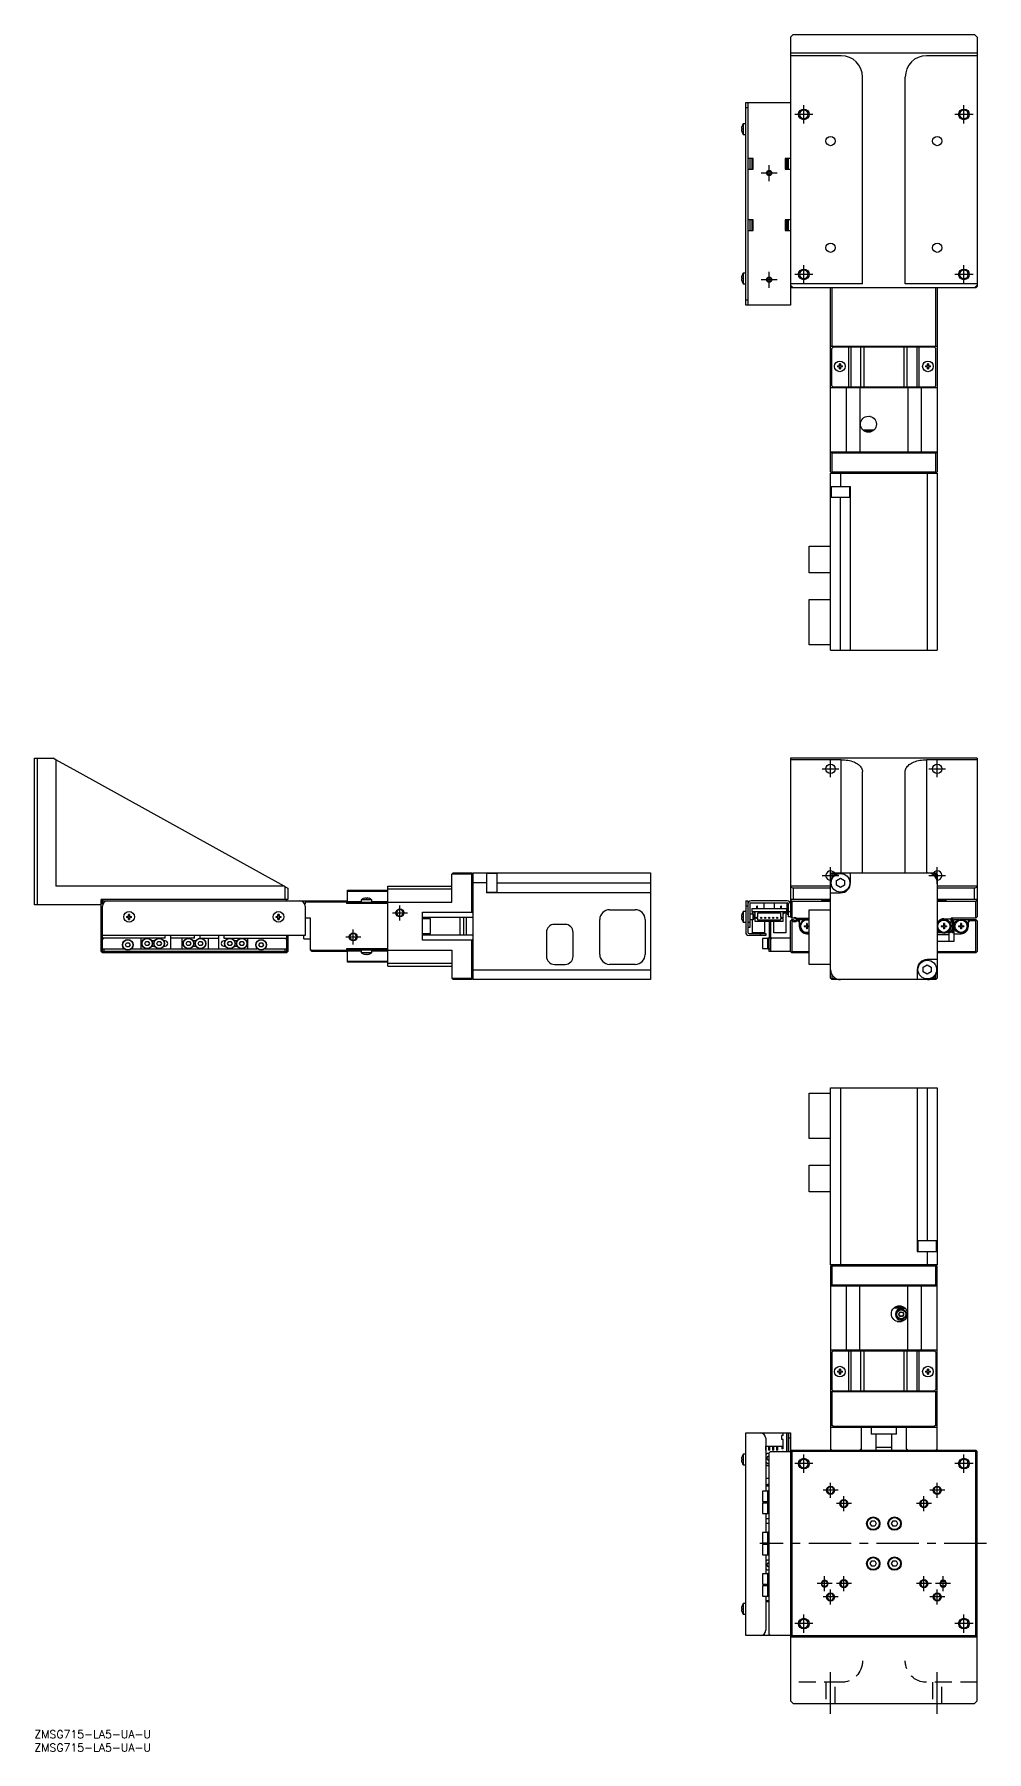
# Model space of a CAD drawing. Extents: x 0 to 754, y -8 to 636.
# Drawn here: x 0 to 357, y -8 to 636 of the extents above; entities that cross this region are included whole.
import ezdxf

# ---------------------------------------------------------------- set-up
doc = ezdxf.new("R2010")
doc.units = 0
doc.header["$LTSCALE"] = 0.5
doc.linetypes.add('CENTER', pattern=[50.8, 31.75, -6.35, 6.35, -6.35])
doc.linetypes.add('DASHED', pattern=[19.05, 12.7, -6.35])
for name, color, linetype in [('MSM_CENTER', 1, 'CENTER'), ('MSM_CONTINUOUS', 7, 'CONTINUOUS'), ('MSM_DASHED', 4, 'DASHED'), ('MSM_NARROW', 5, 'CONTINUOUS'), ('MSM_PART_NUMBER', 7, 'CONTINUOUS')]:
    doc.layers.add(name, color=color, linetype=linetype)
doc.styles.get("Standard").update_dxf_attribs({"font": 'txt.shx', "height": 1, "bigfont": 'bigfont.shx'})

# ---------------------------------------------------------------- blocks, each defined once
blk = doc.blocks.new('*U2')
at = {"layer": 'MSM_PART_NUMBER'}
blk.add_text('ZMSG715-LA5-UA-U', height=3, dxfattribs=at).set_placement((0, -3))
blk = doc.blocks.new('*U3')
at = {"layer": 'MSM_PART_NUMBER'}
blk.add_text('ZMSG715-LA5-UA-U', height=3, dxfattribs=at).set_placement((0, -8))

msp = doc.modelspace()

# ---------------------------------------------------------------- linework, layer by layer
at = {"layer": 'MSM_CENTER'}
for p, q in [((291.78, 605.99), (284.98, 605.99)), ((288.38, 602.59), (288.38, 609.39)), ((351.78, 605.99), (344.98, 605.99)), ((348.38, 602.59), (348.38, 609.39)), ((275.38, 580.99), (275.38, 586.99)), ((278.38, 583.99), (272.38, 583.99)), ((288.38, 542.59), (288.38, 549.39)), ((348.38, 542.59), (348.38, 549.39)), ((278.38, 543.99), (272.38, 543.99)), ((275.38, 540.99), (275.38, 546.99)), ((291.78, 545.99), (284.98, 545.99)), ((351.78, 545.99), (344.98, 545.99)), ((298.38, 357.44), (298.38, 363.64)), ((338.38, 357.44), (338.38, 363.64)), ((295.28, 360.54), (301.48, 360.54)), ((335.28, 360.54), (341.48, 360.54)), ((298.38, 317.44), (298.38, 323.64)), ((338.38, 317.44), (338.38, 323.64)), ((295.28, 320.54), (301.48, 320.54)), ((335.28, 320.54), (341.48, 320.54)), ((137, 303.74), (137, 309.34)), ((134.2, 306.54), (139.8, 306.54)), ((116.7, 297.54), (122.3, 297.54)), ((119.5, 294.74), (119.5, 300.34)), ((288.38, 96.6), (288.38, 103.4)), ((348.38, 96.6), (348.38, 103.4)), ((291.78, 100), (284.98, 100)), ((351.78, 100), (344.98, 100)), ((298.38, 87.2), (298.38, 92.8)), ((338.38, 87.2), (338.38, 92.8)), ((301.18, 90), (295.58, 90)), ((306.18, 85), (300.58, 85)), ((303.38, 82.2), (303.38, 87.8)), ((336.18, 85), (330.58, 85)), ((333.38, 82.2), (333.38, 87.8)), ((341.18, 90), (335.58, 90)), ((356.88, 70), (271.88, 70)), ((298.98, 55), (293.38, 55)), ((296.18, 52.2), (296.18, 57.8)), ((298.38, 47.2), (298.38, 52.8)), ((306.18, 55), (300.58, 55)), ((303.38, 52.2), (303.38, 57.8)), ((336.18, 55), (330.58, 55)), ((333.38, 52.2), (333.38, 57.8)), ((343.38, 55), (337.78, 55)), ((338.38, 47.2), (338.38, 52.8)), ((340.58, 52.2), (340.58, 57.8)), ((301.18, 50), (295.58, 50)), ((341.18, 50), (335.58, 50)), ((291.78, 40), (284.98, 40)), ((288.38, 36.6), (288.38, 43.4)), ((351.78, 40), (344.98, 40)), ((348.38, 36.6), (348.38, 43.4)), ((298.38, 6.2), (298.38, 21.8)), ((338.38, 6.2), (338.38, 21.8))]:
    msp.add_line(p, q, dxfattribs=at)
at = {"layer": 'MSM_CONTINUOUS'}
for p, q in [((284.38, 635.99), (283.38, 634.99)), ((283.38, 634.99), (283.38, 534.49)), ((284.38, 635.99), (352.38, 635.99)), ((353.38, 634.99), (352.38, 635.99)), ((353.38, 634.99), (353.38, 541.49)), ((353.38, 628.99), (283.38, 628.99)), ((302.38, 627.99), (283.38, 627.99)), ((353.38, 627.99), (334.38, 627.99)), ((310.38, 542.39), (310.38, 619.99)), ((326.38, 542.39), (326.38, 619.99)), ((266.58, 534.49), (266.58, 610.49)), ((266.58, 610.49), (283.38, 610.49)), ((267.38, 608.49), (266.58, 608.49)), ((267.38, 610.49), (267.38, 534.49)), ((265, 600.69), (265.13, 600.69)), ((265.13, 600.29), (265, 600.29)), ((265.13, 601.44), (265.13, 601.42)), ((265.13, 600.69), (265.13, 600.29)), ((265.13, 599.56), (265.13, 599.54)), ((265.68, 602.49), (265.68, 598.49)), ((266.58, 602.49), (265.68, 602.49)), ((265.68, 598.49), (266.58, 598.49)), ((269.38, 589.49), (267.38, 589.49)), ((268.18, 589.49), (268.18, 585.49)), ((268.88, 589.49), (268.88, 585.49)), ((269.38, 585.49), (269.38, 589.49)), ((283.38, 589.49), (281.38, 589.49)), ((281.38, 589.49), (281.38, 585.49)), ((281.88, 585.49), (281.88, 589.49)), ((282.08, 585.49), (282.08, 589.49)), ((282.58, 585.49), (282.58, 589.49)), ((267.38, 585.49), (269.38, 585.49)), ((281.38, 585.49), (283.38, 585.49)), ((269.38, 566.49), (267.38, 566.49)), ((267.38, 562.49), (269.38, 562.49)), ((268.18, 566.49), (268.18, 562.49)), ((268.88, 566.49), (268.88, 562.49)), ((269.38, 562.49), (269.38, 566.49)), ((283.38, 566.49), (281.38, 566.49)), ((281.38, 566.49), (281.38, 562.49)), ((281.38, 562.49), (283.38, 562.49)), ((281.88, 562.49), (281.88, 566.49)), ((282.08, 562.49), (282.08, 566.49)), ((282.58, 562.49), (282.58, 566.49)), ((265, 544.69), (265.13, 544.69)), ((265.13, 544.29), (265, 544.29)), ((265.13, 545.44), (265.13, 545.42)), ((265.13, 544.69), (265.13, 544.29)), ((265.13, 543.56), (265.13, 543.54)), ((265.68, 546.49), (265.68, 542.49)), ((266.58, 546.49), (265.68, 546.49)), ((265.68, 542.49), (266.58, 542.49)), ((310.38, 542.39), (283.38, 542.39)), ((283.38, 541.99), (284.38, 540.99)), ((283.53, 541.34), (283.38, 541.49)), ((283.53, 541.34), (283.78, 541.59)), ((283.88, 540.99), (283.53, 541.34)), ((352.88, 540.99), (283.88, 540.99)), ((298.38, 471.99), (298.38, 540.99)), ((298.88, 540.99), (298.88, 518.99)), ((353.38, 542.39), (326.38, 542.39)), ((337.88, 518.99), (337.88, 540.99)), ((338.38, 540.99), (338.38, 471.99)), ((352.38, 540.99), (353.38, 541.99)), ((353.23, 541.34), (352.88, 540.99)), ((352.98, 541.59), (353.23, 541.34)), ((353.38, 541.49), (353.23, 541.34)), ((266.58, 536.49), (267.38, 536.49)), ((283.38, 534.49), (266.58, 534.49)), ((338.38, 518.99), (298.38, 518.99)), ((299.38, 518.69), (298.88, 518.19)), ((298.88, 504.19), (298.88, 518.19)), ((337.38, 518.69), (299.38, 518.69)), ((304.13, 518.99), (304.13, 518.69)), ((304.63, 518.99), (304.63, 518.69)), ((305.26, 503.69), (305.26, 518.69)), ((305.97, 518.69), (305.97, 503.69)), ((309.74, 503.69), (309.74, 518.69)), ((310.13, 518.69), (310.13, 518.99)), ((310.8, 518.69), (310.8, 503.69)), ((313.58, 518.99), (313.38, 518.79)), ((323.38, 518.79), (313.38, 518.79)), ((313.38, 518.79), (313.38, 518.69)), ((323.38, 518.79), (323.18, 518.99)), ((323.38, 518.69), (323.38, 518.79)), ((325.97, 503.69), (325.97, 518.69)), ((326.63, 518.99), (326.63, 518.69)), ((327.03, 518.69), (327.03, 503.69)), ((330.8, 503.69), (330.8, 518.69)), ((331.5, 518.69), (331.5, 503.69)), ((332.13, 518.69), (332.13, 518.99)), ((332.63, 518.69), (332.63, 518.99)), ((337.88, 518.19), (337.38, 518.69)), ((337.88, 504.19), (337.88, 518.19)), ((300.95, 511.69), (301.68, 511.69)), ((301.68, 511.29), (300.95, 511.29)), ((301.68, 511.69), (301.68, 512.42)), ((301.68, 510.56), (301.68, 511.29)), ((302.08, 512.42), (302.08, 511.69)), ((302.08, 511.69), (302.81, 511.69)), ((302.81, 511.29), (302.08, 511.29)), ((302.08, 511.29), (302.08, 510.56)), ((333.95, 511.69), (334.68, 511.69)), ((334.68, 511.29), (333.95, 511.29)), ((334.68, 511.69), (334.68, 512.42)), ((334.68, 510.56), (334.68, 511.29)), ((335.08, 512.42), (335.08, 511.69)), ((335.08, 511.69), (335.81, 511.69)), ((335.81, 511.29), (335.08, 511.29)), ((335.08, 511.29), (335.08, 510.56)), ((338.38, 503.49), (298.38, 503.49)), ((298.88, 504.19), (299.38, 503.69)), ((337.38, 503.69), (299.38, 503.69)), ((304.13, 503.69), (304.13, 503.49)), ((304.38, 479.49), (304.38, 503.49)), ((307.38, 503.69), (307.38, 503.49)), ((308.38, 503.69), (308.38, 503.49)), ((309.38, 503.49), (309.38, 479.49)), ((310.5, 503.69), (310.5, 503.65)), ((310.5, 503.65), (326.26, 503.65)), ((311.11, 503.65), (311.11, 503.49)), ((311.56, 503.69), (311.56, 503.65)), ((312.14, 503.69), (312.14, 503.65)), ((313.61, 503.49), (313.61, 503.65)), ((316.11, 503.49), (316.11, 503.65)), ((320.66, 503.65), (320.66, 503.49)), ((323.16, 503.65), (323.16, 503.49)), ((324.62, 503.69), (324.62, 503.65)), ((325.21, 503.69), (325.21, 503.65)), ((325.66, 503.49), (325.66, 503.65)), ((326.26, 503.65), (326.26, 503.69)), ((327.38, 503.49), (327.38, 479.49)), ((328.38, 503.49), (328.38, 503.69)), ((329.38, 503.49), (329.38, 503.69)), ((332.38, 503.49), (332.38, 479.49)), ((332.63, 503.49), (332.63, 503.69)), ((337.38, 503.69), (337.88, 504.19)), ((313.16, 492.69), (313.16, 492.73)), ((313.35, 492.69), (313.16, 492.69)), ((314.62, 487.59), (310.54, 487.59)), ((314.24, 487.29), (310.92, 487.29)), ((298.38, 479.49), (338.38, 479.49)), ((298.88, 478.99), (298.38, 479.49)), ((298.88, 478.99), (298.88, 471.99)), ((337.88, 478.99), (298.88, 478.99)), ((338.38, 479.49), (337.88, 478.99)), ((337.88, 471.99), (337.88, 478.99)), ((298.38, 471.99), (298.88, 471.49)), ((298.38, 471.49), (338.38, 471.49)), ((298.38, 405.09), (298.38, 471.49)), ((298.63, 471.74), (298.88, 471.99)), ((298.88, 471.99), (337.88, 471.99)), ((302.08, 471.49), (302.08, 466.49)), ((334.68, 405.09), (334.68, 471.49)), ((337.88, 471.99), (338.13, 471.74)), ((338.38, 471.99), (337.88, 471.49)), ((338.38, 471.49), (338.38, 405.09)), ((298.38, 466.49), (305.87, 466.49)), ((298.62, 466.49), (298.62, 462.49)), ((305.62, 462.49), (305.62, 466.49)), ((305.87, 405.09), (305.87, 466.49)), ((298.62, 462.49), (305.62, 462.49)), ((302.17, 405.09), (302.17, 462.49)), ((290.38, 444.09), (298.38, 444.09)), ((290.38, 434.09), (290.38, 444.09)), ((298.38, 434.09), (290.38, 434.09)), ((290.38, 424.09), (298.38, 424.09)), ((290.38, 407.09), (290.38, 424.09)), ((298.38, 407.09), (290.38, 407.09)), ((298.38, 405.09), (338.38, 405.09)), ((0, 309.54), (0, 364.54)), ((0, 364.54), (7, 364.54)), ((1, 364.54), (1, 309.54)), ((8, 363.98), (7, 364.54)), ((8, 363.98), (8, 316.54)), ((16, 359.55), (8, 363.98)), ((353.38, 364.54), (283.38, 364.54)), ((283.38, 364.54), (283.38, 305.04)), ((302.38, 363.98), (283.38, 363.98)), ((302.38, 363.98), (303.01, 363.97)), ((302.38, 321.54), (302.38, 363.98)), ((303.01, 363.97), (303.63, 363.93)), ((303.63, 363.93), (304.25, 363.86)), ((304.25, 363.86), (304.85, 363.76)), ((304.85, 363.76), (305.44, 363.64)), ((305.44, 363.64), (306.01, 363.5)), ((306.01, 363.5), (306.56, 363.33)), ((306.56, 363.33), (307.08, 363.13)), ((307.08, 363.13), (307.58, 362.92)), ((307.58, 362.92), (308.04, 362.68)), ((308.04, 362.68), (308.47, 362.43)), ((308.47, 362.43), (308.85, 362.15)), ((308.85, 362.15), (309.2, 361.86)), ((309.2, 361.86), (309.51, 361.56)), ((309.51, 361.56), (309.77, 361.24)), ((309.77, 361.24), (309.99, 360.92)), ((309.99, 360.92), (310.16, 360.58)), ((326.6, 360.58), (326.77, 360.92)), ((326.77, 360.92), (326.99, 361.24)), ((326.99, 361.24), (327.25, 361.56)), ((327.25, 361.56), (327.56, 361.86)), ((327.56, 361.86), (327.91, 362.15)), ((327.91, 362.15), (328.3, 362.43)), ((328.3, 362.43), (328.73, 362.68)), ((328.73, 362.68), (329.19, 362.92)), ((329.19, 362.92), (329.68, 363.13)), ((329.68, 363.13), (330.2, 363.33)), ((330.2, 363.33), (330.75, 363.5)), ((330.75, 363.5), (331.32, 363.64)), ((331.32, 363.64), (331.91, 363.76)), ((331.91, 363.76), (332.52, 363.86)), ((332.52, 363.86), (333.13, 363.93)), ((333.13, 363.93), (333.75, 363.97)), ((333.75, 363.97), (334.38, 363.98)), ((353.38, 363.98), (334.38, 363.98)), ((334.38, 363.98), (334.38, 321.54)), ((353.38, 364.54), (353.38, 305.04)), ((93.59, 316.54), (16, 359.55)), ((310.16, 360.58), (310.28, 360.24)), ((310.28, 360.24), (310.36, 359.89)), ((310.36, 359.89), (310.38, 359.55)), ((310.38, 321.54), (310.38, 359.55)), ((326.38, 359.55), (326.41, 359.89)), ((326.38, 321.54), (326.38, 359.55)), ((326.41, 359.89), (326.48, 360.24)), ((326.48, 360.24), (326.6, 360.58)), ((93.59, 316.54), (8, 316.54)), ((94, 316.31), (93.59, 316.54)), ((94, 311.54), (94, 316.31)), ((94, 316.31), (95, 315.76)), ((95, 315.76), (95, 311.54)), ((132.5, 286.54), (132.5, 316.54)), ((132.5, 316.54), (156.5, 316.54)), ((157, 321.54), (156.5, 321.04)), ((164, 321.04), (156.5, 321.04)), ((156.5, 310.54), (156.5, 321.04)), ((157, 321.54), (164, 321.54)), ((164.5, 321.04), (164, 321.54)), ((164, 321.04), (164.25, 321.29)), ((164, 306.79), (164, 321.04)), ((164.5, 281.54), (164.5, 321.54)), ((164.5, 321.54), (230.9, 321.54)), ((169.5, 317.84), (164.5, 317.84)), ((169.5, 321.54), (169.5, 314.05)), ((173.5, 321.3), (169.5, 321.3)), ((173.5, 314.3), (173.5, 321.3)), ((173.5, 317.75), (230.9, 317.75)), ((230.9, 321.54), (230.9, 281.54)), ((298.38, 316.54), (283.38, 316.54)), ((283.38, 316.31), (284.38, 315.76)), ((284.38, 315.76), (284.38, 311.54)), ((298.38, 315.76), (284.38, 315.76)), ((298.38, 321.04), (298.88, 321.54)), ((298.38, 282.04), (298.38, 321.04)), ((298.63, 321.29), (298.88, 321.04)), ((298.88, 321.54), (337.88, 321.54)), ((300.23, 321.04), (298.88, 321.04)), ((298.88, 321.04), (298.88, 319.69)), ((300.62, 318.67), (302.12, 319.53)), ((300.62, 316.93), (300.62, 318.67)), ((302.12, 316.07), (300.62, 316.93)), ((302.12, 319.53), (303.62, 318.67)), ((303.62, 316.93), (302.12, 316.07)), ((303.62, 318.67), (303.62, 316.93)), ((305.87, 317.75), (305.87, 321.54)), ((337.88, 321.04), (336.54, 321.04)), ((337.88, 321.54), (338.38, 321.04)), ((338.13, 321.29), (337.88, 321.04)), ((337.88, 319.69), (337.88, 321.04)), ((338.38, 321.04), (338.38, 282.04)), ((353.38, 316.54), (338.38, 316.54)), ((352.38, 315.76), (338.38, 315.76)), ((352.38, 315.76), (353.38, 316.31)), ((352.38, 311.54), (352.38, 315.76)), ((25, 309.54), (0, 309.54)), ((95, 311.54), (25, 311.54)), ((25.7, 311.54), (25, 310.84)), ((25, 292.04), (25, 311.54)), ((25.5, 311.04), (25.35, 311.19)), ((25.5, 311.04), (117, 311.04)), ((25.5, 309.84), (25.5, 311.04)), ((25.67, 309.84), (25.5, 309.84)), ((94.65, 311.19), (94.3, 311.54)), ((94.65, 311.19), (94.5, 311.04)), ((94.8, 311.04), (94.65, 311.19)), ((101.5, 309.84), (101.33, 309.84)), ((101.5, 311.04), (101.5, 309.84)), ((117, 310.54), (101.5, 310.54)), ((117, 311.04), (117, 310.04)), ((132.5, 310.04), (117, 310.04)), ((117.3, 310.04), (117.3, 315.04)), ((117.3, 315.04), (132.3, 315.04)), ((132.3, 314.6), (117.3, 314.6)), ((117.3, 310.83), (122.5, 310.83)), ((117.3, 310.54), (132.3, 310.54)), ((117.8, 310.54), (117.8, 310.04)), ((126.5, 311.43), (122.5, 311.43)), ((122.5, 311.43), (122.5, 310.54)), ((123.57, 311.99), (123.55, 311.99)), ((124.3, 311.99), (124.3, 312.12)), ((124.7, 311.99), (124.3, 311.99)), ((124.7, 312.12), (124.7, 311.99)), ((125.45, 311.99), (125.43, 311.99)), ((126.5, 310.54), (126.5, 311.43)), ((126.5, 310.83), (132.3, 310.83)), ((131.8, 310.04), (131.8, 310.54)), ((132.3, 315.04), (132.3, 310.04)), ((132.5, 315.54), (156.5, 315.54)), ((132.5, 310.54), (156.5, 310.54)), ((169.5, 314.3), (173.5, 314.3)), ((230.9, 314.05), (169.5, 314.05)), ((266.58, 311.04), (266.58, 299.24)), ((266.58, 311.04), (267.38, 311.04)), ((267.38, 311.04), (267.38, 299.34)), ((268.18, 309.84), (268.18, 301.04)), ((282.18, 311.04), (268.58, 311.04)), ((282.18, 310.24), (268.58, 310.24)), ((273.38, 310.24), (273.38, 308.24)), ((277.38, 308.24), (277.38, 310.24)), ((282.08, 306.04), (282.08, 310.04)), ((282.53, 310.04), (282.08, 310.04)), ((282.58, 305.04), (282.58, 309.84)), ((298.38, 311.54), (283.38, 311.54)), ((283.53, 311.19), (283.38, 311.04)), ((283.53, 311.19), (283.88, 311.54)), ((283.88, 310.84), (283.53, 311.19)), ((283.88, 310.84), (283.88, 304.54)), ((298.38, 310.84), (283.88, 310.84)), ((294.88, 311.54), (295.23, 311.19)), ((295.23, 311.19), (298.38, 311.19)), ((298.38, 314.05), (302.17, 314.05)), ((353.38, 311.54), (338.38, 311.54)), ((338.38, 311.19), (341.53, 311.19)), ((352.88, 310.84), (338.38, 310.84)), ((341.53, 311.19), (341.88, 311.54)), ((352.88, 311.54), (353.23, 311.19)), ((353.23, 311.19), (352.88, 310.84)), ((352.88, 304.54), (352.88, 310.84)), ((353.38, 311.04), (353.23, 311.19)), ((25, 304.54), (25.5, 305.04)), ((25.5, 304.54), (25, 304.54)), ((25, 304.34), (25.5, 304.34)), ((25.5, 304.04), (25, 303.54)), ((25.1, 303.64), (25.1, 303.84)), ((25.5, 303.54), (25.25, 303.79)), ((25.5, 304.14), (25.4, 304.14)), ((25.4, 304.14), (25.4, 303.94)), ((25.5, 292.04), (25.5, 309.04)), ((34.57, 305.24), (35.3, 305.24)), ((35.3, 304.84), (34.57, 304.84)), ((35.3, 305.24), (35.3, 305.96)), ((35.3, 304.11), (35.3, 304.84)), ((35.7, 305.96), (35.7, 305.24)), ((35.7, 305.24), (36.43, 305.24)), ((35.7, 304.84), (35.7, 304.11)), ((36.43, 304.84), (35.7, 304.84)), ((90.57, 305.24), (91.3, 305.24)), ((91.3, 304.84), (90.57, 304.84)), ((91.3, 305.24), (91.3, 305.96)), ((91.3, 304.11), (91.3, 304.84)), ((91.7, 305.96), (91.7, 305.24)), ((91.7, 305.24), (92.43, 305.24)), ((92.43, 304.84), (91.7, 304.84)), ((91.7, 304.84), (91.7, 304.11)), ((101.5, 309.04), (101.5, 298.04)), ((103.5, 304.54), (101.5, 304.54)), ((103.5, 292.54), (103.5, 304.54)), ((145.5, 306.79), (164, 306.79)), ((145.5, 296.29), (145.5, 306.79)), ((164.5, 304.79), (145.5, 304.79)), ((148.5, 304.29), (145.5, 304.29)), ((148.5, 298.79), (148.5, 304.29)), ((159.5, 304.79), (159.5, 298.29)), ((161, 298.29), (161, 304.79)), ((162, 298.29), (162, 304.79)), ((164.5, 306.29), (164, 306.79)), ((211.9, 290.94), (211.9, 304.04)), ((215.6, 307.74), (225.2, 307.74)), ((228.9, 304.04), (228.9, 290.94)), ((265, 305.24), (265.13, 305.24)), ((265.13, 304.84), (265, 304.84)), ((265.13, 305.99), (265.13, 305.96)), ((265.13, 305.24), (265.13, 304.84)), ((265.13, 304.11), (265.13, 304.09)), ((265.68, 307.04), (265.68, 303.04)), ((266.58, 307.04), (265.68, 307.04)), ((265.68, 303.04), (266.58, 303.04)), ((267.38, 309.04), (266.58, 309.04)), ((267.38, 303.04), (268.18, 303.04)), ((269.38, 306.04), (268.18, 306.04)), ((268.18, 304.04), (269.38, 304.04)), ((268.88, 308.24), (281.88, 308.24)), ((268.88, 308.24), (268.88, 307.04)), ((268.88, 307.04), (281.88, 307.04)), ((269.13, 306.04), (269.13, 307.04)), ((269.13, 299.04), (269.13, 304.04)), ((269.38, 304.04), (269.38, 306.04)), ((269.58, 305.84), (269.38, 306.04)), ((269.38, 304.04), (269.58, 304.24)), ((269.58, 305.84), (269.58, 304.24)), ((269.68, 307.04), (269.68, 306.49)), ((270.13, 306.49), (269.68, 306.49)), ((270.13, 303.34), (270.13, 307.04)), ((280.63, 303.34), (270.13, 303.34)), ((270.63, 304.39), (270.63, 304.89)), ((270.63, 304.89), (271.13, 304.89)), ((271.13, 304.39), (270.63, 304.39)), ((270.76, 308.24), (270.76, 309.04)), ((271.01, 309.04), (270.76, 309.04)), ((271.01, 308.24), (271.01, 309.04)), ((271.13, 306.54), (279.63, 306.54)), ((271.13, 304.89), (271.13, 306.54)), ((271.13, 303.84), (271.13, 304.39)), ((279.63, 303.84), (271.13, 303.84)), ((273.63, 303.34), (273.63, 299.04)), ((275.38, 303.04), (275.88, 303.04)), ((275.38, 303.04), (275.38, 297.04)), ((275.88, 303.04), (275.88, 292.04)), ((277.13, 299.04), (277.13, 303.34)), ((279.63, 306.54), (279.63, 304.89)), ((279.63, 304.89), (280.13, 304.89)), ((279.63, 304.39), (279.63, 303.84)), ((280.13, 304.39), (279.63, 304.39)), ((279.76, 308.24), (279.76, 309.04)), ((280.01, 309.04), (279.76, 309.04)), ((280.01, 308.24), (280.01, 309.04)), ((280.13, 304.89), (280.13, 304.39)), ((280.63, 303.34), (280.63, 307.04)), ((280.86, 306.24), (280.63, 306.24)), ((280.86, 307.04), (280.86, 306.24)), ((281.09, 306.49), (280.86, 306.49)), ((281.09, 307.04), (281.09, 306.49)), ((281.63, 307.04), (281.63, 299.04)), ((281.88, 308.24), (281.88, 307.04)), ((282.08, 306.04), (282.58, 306.04)), ((282.58, 307.04), (283.38, 307.04)), ((283.38, 305.04), (282.58, 305.04)), ((283.38, 305.04), (283.88, 304.54)), ((283.88, 304.04), (283.38, 303.54)), ((283.38, 292.04), (283.38, 303.54)), ((283.88, 303.54), (283.63, 303.79)), ((284.32, 304.54), (283.88, 304.54)), ((283.88, 304.04), (284.32, 304.04)), ((283.88, 303.54), (283.88, 292.04)), ((284.15, 303.54), (283.88, 303.54)), ((284.15, 303.54), (284.32, 304.04)), ((284.88, 304.78), (284.88, 304.54)), ((284.88, 304.54), (290.38, 304.54)), ((285.81, 303.54), (285.64, 304.04)), ((285.64, 304.04), (288.77, 304.04)), ((286.18, 303.54), (285.81, 303.54)), ((286.68, 303.89), (286.18, 303.54)), ((286.18, 303.54), (286.68, 303.04)), ((286.68, 304.04), (286.68, 301.54)), ((290.2, 304.04), (290.38, 304.04)), ((290.38, 287.24), (290.38, 307.74)), ((290.38, 307.74), (298.38, 307.74)), ((338.74, 303.34), (338.38, 303.34)), ((340.88, 304.34), (343.58, 304.34)), ((343.58, 303.09), (343.36, 302.96)), ((352.88, 304.54), (343.58, 304.54)), ((343.58, 303.09), (343.58, 304.54)), ((344.38, 304.04), (343.78, 304.04)), ((343.78, 304.04), (343.78, 299.04)), ((344.38, 304.04), (344.38, 299.04)), ((344.58, 303.09), (344.58, 304.04)), ((344.58, 304.04), (346.57, 304.04)), ((344.58, 303.09), (344.84, 302.94)), ((348, 304.04), (352.88, 304.04)), ((350.08, 301.54), (350.08, 304.04)), ((350.58, 303.54), (350.08, 303.89)), ((350.08, 303.04), (350.58, 303.54)), ((352.88, 303.54), (350.58, 303.54)), ((352.88, 304.54), (353.38, 305.04)), ((352.88, 304.04), (353.38, 303.54)), ((353.13, 303.79), (352.88, 303.54)), ((352.88, 292.04), (352.88, 303.54)), ((353.38, 303.54), (353.38, 292.04)), ((101.5, 298.04), (25.5, 298.04)), ((25.5, 296.54), (26, 297.04)), ((49, 297.04), (25.5, 297.04)), ((40, 293.04), (40, 297.04)), ((49, 297.04), (49, 298.04)), ((51, 298.04), (51, 293.04)), ((60, 297.04), (51, 297.04)), ((55.3, 297.04), (55.3, 293.04)), ((60, 297.04), (60, 298.04)), ((62, 298.04), (62, 297.04)), ((62, 297.04), (69, 297.04)), ((65.3, 293.04), (65.3, 297.04)), ((69, 298.04), (69, 293.04)), ((71, 298.04), (71, 297.04)), ((71, 297.04), (94.5, 297.04)), ((80, 293.04), (80, 297.04)), ((94, 297.04), (94.5, 296.54)), ((94.5, 298.04), (94.5, 292.04)), ((95, 298.04), (95, 292.04)), ((101, 296.79), (101, 298.04)), ((101, 296.79), (103.5, 296.79)), ((145.5, 298.79), (148.5, 298.79)), ((145.5, 298.29), (164.5, 298.29)), ((164, 296.29), (145.5, 296.29)), ((164, 296.29), (164.5, 296.79)), ((164, 282.04), (164, 296.29)), ((191.9, 299.24), (191.9, 290.24)), ((198.9, 302.24), (194.9, 302.24)), ((201.9, 290.24), (201.9, 299.24)), ((268.18, 301.04), (267.38, 301.04)), ((274.08, 298.04), (267.78, 298.04)), ((267.88, 298.84), (274.08, 298.84)), ((270.13, 299.04), (269.13, 299.04)), ((270.13, 299.14), (272.63, 299.14)), ((270.13, 299.04), (270.13, 299.14)), ((270.93, 299.14), (270.93, 299.04)), ((270.93, 299.04), (271.83, 299.04)), ((271.31, 299.14), (271.31, 299.04)), ((271.46, 299.14), (271.46, 299.04)), ((271.83, 299.14), (271.83, 299.04)), ((272.08, 298.04), (272.08, 298.84)), ((272.63, 299.04), (272.63, 299.14)), ((273.63, 299.04), (272.63, 299.04)), ((272.88, 296.94), (272.88, 293.14)), ((274.88, 296.94), (272.88, 296.94)), ((274.08, 298.84), (274.08, 298.04)), ((274.88, 293.04), (274.88, 297.04)), ((283.38, 297.04), (274.88, 297.04)), ((275.38, 293.04), (275.38, 297.04)), ((275.88, 296.54), (276.38, 297.04)), ((281.63, 299.04), (277.13, 299.04)), ((288.48, 301.68), (288.48, 301.39)), ((288.48, 301.68), (289.28, 301.68)), ((288.48, 301.39), (289.28, 301.39)), ((289.01, 301.68), (289.01, 301.39)), ((289.63, 302.54), (289.34, 302.54)), ((289.34, 302.54), (289.34, 301.74)), ((289.34, 302.01), (289.63, 302.01)), ((289.34, 301.33), (289.34, 300.54)), ((289.34, 301.07), (289.63, 301.07)), ((289.63, 300.54), (289.34, 300.54)), ((289.48, 298.74), (290.38, 298.74)), ((289.63, 302.54), (289.63, 301.74)), ((289.63, 301.33), (289.63, 300.54)), ((289.69, 301.68), (290.38, 301.68)), ((289.69, 301.39), (290.38, 301.39)), ((289.95, 301.39), (289.95, 301.68)), ((338.38, 299.54), (339.22, 299.54)), ((338.38, 299.24), (338.58, 299.04)), ((340.17, 299.04), (338.38, 299.04)), ((342.83, 298.34), (338.38, 298.34)), ((339.88, 301.68), (340.68, 301.68)), ((339.88, 301.68), (339.88, 301.39)), ((339.88, 301.39), (340.68, 301.39)), ((340.41, 301.68), (340.41, 301.39)), ((341.03, 302.54), (340.74, 302.54)), ((340.74, 302.54), (340.74, 301.74)), ((340.74, 302.01), (341.03, 302.01)), ((340.74, 301.33), (340.74, 300.54)), ((340.74, 301.07), (341.03, 301.07)), ((341.03, 300.54), (340.74, 300.54)), ((341.03, 302.54), (341.03, 301.74)), ((341.03, 301.33), (341.03, 300.54)), ((341.09, 301.68), (341.88, 301.68)), ((341.09, 301.39), (341.88, 301.39)), ((341.35, 301.39), (341.35, 301.68)), ((343.08, 299.04), (341.6, 299.04)), ((341.88, 301.68), (341.88, 301.39)), ((342.54, 299.54), (343.58, 299.54)), ((342.83, 295.84), (342.83, 299.04)), ((343.08, 299.04), (343.58, 299.54)), ((343.58, 299.99), (343.36, 300.11)), ((343.58, 299.54), (343.58, 299.99)), ((344.38, 299.04), (343.78, 299.04)), ((344.84, 300.14), (344.58, 299.99)), ((344.58, 299.99), (344.58, 295.84)), ((344.58, 298.74), (347.28, 298.74)), ((346.28, 301.68), (347.08, 301.68)), ((346.28, 301.68), (346.28, 301.39)), ((346.28, 301.39), (347.08, 301.39)), ((346.81, 301.68), (346.81, 301.39)), ((347.43, 302.54), (347.14, 302.54)), ((347.14, 302.54), (347.14, 301.74)), ((347.14, 302.01), (347.43, 302.01)), ((347.14, 301.33), (347.14, 300.54)), ((347.14, 301.07), (347.43, 301.07)), ((347.43, 300.54), (347.14, 300.54)), ((347.43, 302.54), (347.43, 301.74)), ((347.43, 301.33), (347.43, 300.54)), ((347.49, 301.68), (348.28, 301.68)), ((347.49, 301.39), (348.28, 301.39)), ((347.75, 301.39), (347.75, 301.68)), ((348.28, 301.68), (348.28, 301.39)), ((25, 292.04), (25.5, 291.54)), ((25.25, 291.79), (25.5, 292.04)), ((25.5, 293.04), (33.68, 293.04)), ((94.5, 292.04), (25.5, 292.04)), ((94.5, 291.54), (25.5, 291.54)), ((26, 293.04), (26, 292.04)), ((34.13, 294.54), (34.57, 295.29)), ((34.57, 293.79), (34.13, 294.54)), ((34.57, 295.29), (35.43, 295.29)), ((35.43, 293.79), (34.57, 293.79)), ((35.43, 295.29), (35.87, 294.54)), ((35.87, 294.54), (35.43, 293.79)), ((36.32, 293.04), (83.68, 293.04)), ((41.38, 295.04), (41.82, 295.79)), ((41.82, 294.29), (41.38, 295.04)), ((41.82, 295.79), (42.68, 295.79)), ((42.68, 294.29), (41.82, 294.29)), ((42.68, 295.79), (43.12, 295.04)), ((43.12, 295.04), (42.68, 294.29)), ((45.02, 296.04), (43.98, 296.04)), ((43.98, 294.04), (45.02, 294.04)), ((45.88, 295.04), (46.32, 295.79)), ((46.32, 294.29), (45.88, 295.04)), ((46.32, 295.79), (47.18, 295.79)), ((47.18, 294.29), (46.32, 294.29)), ((47.18, 295.79), (47.62, 295.04)), ((47.62, 295.04), (47.18, 294.29)), ((49, 296.04), (48.48, 296.04)), ((48.48, 294.04), (49, 294.04)), ((56.88, 295.04), (57.32, 295.79)), ((57.32, 294.29), (56.88, 295.04)), ((57.32, 295.79), (58.18, 295.79)), ((58.18, 294.29), (57.32, 294.29)), ((58.18, 295.79), (58.62, 295.04)), ((58.62, 295.04), (58.18, 294.29)), ((60.52, 296.04), (59.48, 296.04)), ((59.48, 294.04), (60.52, 294.04)), ((61.38, 295.04), (61.82, 295.79)), ((61.82, 294.29), (61.38, 295.04)), ((61.82, 295.79), (62.68, 295.79)), ((62.68, 294.29), (61.82, 294.29)), ((62.68, 295.79), (63.12, 295.04)), ((63.12, 295.04), (62.68, 294.29)), ((71.52, 296.04), (71, 296.04)), ((71, 294.04), (71.52, 294.04)), ((72.38, 295.04), (72.82, 295.79)), ((72.82, 294.29), (72.38, 295.04)), ((72.82, 295.79), (73.68, 295.79)), ((73.68, 294.29), (72.82, 294.29)), ((73.68, 295.79), (74.12, 295.04)), ((74.12, 295.04), (73.68, 294.29)), ((76.02, 296.04), (74.98, 296.04)), ((74.98, 294.04), (76.02, 294.04)), ((76.88, 295.04), (77.32, 295.79)), ((77.32, 294.29), (76.88, 295.04)), ((77.32, 295.79), (78.18, 295.79)), ((78.18, 294.29), (77.32, 294.29)), ((78.18, 295.79), (78.62, 295.04)), ((78.62, 295.04), (78.18, 294.29)), ((84.13, 294.54), (84.57, 295.29)), ((84.57, 293.79), (84.13, 294.54)), ((84.57, 295.29), (85.43, 295.29)), ((85.43, 293.79), (84.57, 293.79)), ((85.43, 295.29), (85.87, 294.54)), ((85.87, 294.54), (85.43, 293.79)), ((86.32, 293.04), (94.5, 293.04)), ((94, 292.04), (94, 293.04)), ((94.5, 292.04), (94.75, 291.79)), ((94.5, 291.54), (95, 292.04)), ((103.5, 292.84), (104.11, 292.54)), ((104, 292.04), (103.5, 292.54)), ((117, 292.04), (104, 292.04)), ((104.11, 292.54), (117, 292.54)), ((104.11, 292.54), (104.61, 292.04)), ((132.5, 293.04), (117, 293.04)), ((117, 293.04), (117, 292.04)), ((117.3, 288.04), (117.3, 293.04)), ((132.3, 292.54), (117.3, 292.54)), ((122.5, 292.24), (117.3, 292.24)), ((117.8, 293.04), (117.8, 292.54)), ((122.5, 292.54), (122.5, 291.64)), ((122.5, 291.64), (126.5, 291.64)), ((123.55, 291.08), (123.57, 291.08)), ((124.3, 291.08), (124.7, 291.08)), ((124.3, 290.95), (124.3, 291.08)), ((124.7, 291.08), (124.7, 290.95)), ((125.43, 291.08), (125.45, 291.08)), ((126.5, 291.64), (126.5, 292.54)), ((132.3, 292.24), (126.5, 292.24)), ((131.8, 292.54), (131.8, 293.04)), ((132.3, 293.04), (132.3, 288.04)), ((132.5, 292.54), (156.5, 292.54)), ((156.5, 292.54), (156.5, 282.04)), ((272.88, 293.14), (274.88, 293.14)), ((274.88, 293.04), (275.88, 293.04)), ((275.38, 292.04), (275.38, 293.04)), ((283.38, 292.04), (275.38, 292.04)), ((283.38, 292.04), (283.88, 291.54)), ((283.63, 291.79), (283.88, 292.04)), ((283.88, 292.04), (290.38, 292.04)), ((290.38, 291.54), (283.88, 291.54)), ((344.58, 295.84), (338.38, 295.84)), ((338.38, 292.04), (352.88, 292.04)), ((352.88, 291.54), (338.38, 291.54)), ((353.38, 292.04), (352.88, 291.54)), ((352.88, 292.04), (353.13, 291.79)), ((117.3, 288.48), (132.3, 288.48)), ((132.3, 288.04), (117.3, 288.04)), ((156.5, 287.54), (132.5, 287.54)), ((132.5, 286.54), (156.5, 286.54)), ((164.5, 285.24), (230.9, 285.24)), ((194.9, 287.24), (198.9, 287.24)), ((225.2, 287.24), (215.6, 287.24)), ((298.38, 287.24), (290.38, 287.24)), ((298.88, 283.38), (298.88, 282.04)), ((330.89, 285.32), (330.89, 281.54)), ((333.15, 286.14), (334.65, 287)), ((333.15, 284.41), (333.15, 286.14)), ((334.65, 283.54), (333.15, 284.41)), ((338.38, 289.02), (334.59, 289.02)), ((334.65, 287), (336.15, 286.14)), ((336.15, 284.41), (334.65, 283.54)), ((336.15, 286.14), (336.15, 284.41)), ((337.88, 282.04), (337.88, 283.38)), ((156.5, 282.04), (157, 281.54)), ((156.5, 282.04), (164, 282.04)), ((164, 281.54), (157, 281.54)), ((164.25, 281.79), (164, 282.04)), ((164, 281.54), (164.5, 282.04)), ((230.9, 281.54), (164.5, 281.54)), ((298.88, 281.54), (298.38, 282.04)), ((298.88, 282.04), (298.63, 281.79)), ((298.88, 282.04), (300.23, 282.04)), ((337.88, 281.54), (298.88, 281.54)), ((336.54, 282.04), (337.88, 282.04)), ((338.13, 281.79), (337.88, 282.04)), ((338.38, 282.04), (337.88, 281.54)), ((290.38, 221.9), (290.38, 238.9)), ((290.38, 238.9), (298.38, 238.9)), ((298.38, 174.5), (298.38, 240.9)), ((298.38, 240.9), (338.38, 240.9)), ((302.08, 240.9), (302.08, 174.5)), ((330.89, 240.9), (330.89, 179.5)), ((334.59, 240.9), (334.59, 183.5)), ((338.38, 240.9), (338.38, 174.5)), ((298.38, 221.9), (290.38, 221.9)), ((290.38, 211.9), (298.38, 211.9)), ((290.38, 201.9), (290.38, 211.9)), ((298.38, 201.9), (290.38, 201.9)), ((338.15, 183.5), (331.15, 183.5)), ((331.15, 183.5), (331.15, 179.5)), ((338.15, 179.5), (338.15, 183.5)), ((338.38, 174.5), (298.38, 174.5)), ((298.88, 174.5), (298.38, 174)), ((298.38, 174), (298.38, 105)), ((298.88, 174), (298.63, 174.25)), ((337.88, 174), (298.88, 174)), ((298.88, 174), (298.88, 167)), ((330.89, 179.5), (338.38, 179.5)), ((334.68, 174.5), (334.68, 179.5)), ((338.38, 174), (337.88, 174.5)), ((338.13, 174.25), (337.88, 174)), ((337.88, 167), (337.88, 174)), ((338.38, 105), (338.38, 174)), ((298.38, 166.5), (298.88, 167)), ((338.38, 166.5), (298.38, 166.5)), ((298.88, 167), (337.88, 167)), ((304.38, 142.5), (304.38, 166.5)), ((309.38, 142.5), (309.38, 166.5)), ((327.38, 142.5), (327.38, 166.5)), ((332.38, 166.5), (332.38, 142.5)), ((337.88, 167), (338.38, 166.5)), ((322.14, 158.4), (326.22, 158.4)), ((322.52, 158.7), (325.84, 158.7)), ((324.02, 156), (324.45, 156.75)), ((324.45, 155.25), (324.02, 156)), ((324.45, 156.75), (325.32, 156.75)), ((325.32, 155.25), (324.45, 155.25)), ((324.88, 158.2), (326.42, 158.2)), ((325.32, 156.75), (325.75, 156)), ((325.75, 156), (325.32, 155.25)), ((323.41, 153.3), (324.95, 153.3)), ((325.98, 153.8), (324.88, 153.8)), ((338.38, 142.5), (298.38, 142.5)), ((299.38, 142.3), (298.88, 141.8)), ((298.88, 141.8), (298.88, 127.8)), ((299.38, 142.3), (337.38, 142.3)), ((305.26, 127.3), (305.26, 142.3)), ((305.97, 142.3), (305.97, 127.3)), ((308.38, 142.5), (308.38, 142.3)), ((309.74, 127.3), (309.74, 142.3)), ((326.26, 142.33), (310.5, 142.33)), ((310.5, 142.33), (310.5, 142.3)), ((310.8, 142.3), (310.8, 127.3)), ((311.11, 142.5), (311.11, 142.33)), ((311.56, 142.3), (311.56, 142.33)), ((312.14, 142.3), (312.14, 142.33)), ((313.61, 142.5), (313.61, 142.33)), ((316.11, 142.33), (316.11, 142.5)), ((320.66, 142.5), (320.66, 142.33)), ((323.16, 142.33), (323.16, 142.5)), ((324.62, 142.3), (324.62, 142.33)), ((325.21, 142.3), (325.21, 142.33)), ((325.66, 142.33), (325.66, 142.5)), ((325.97, 127.3), (325.97, 142.3)), ((326.26, 142.3), (326.26, 142.33)), ((327.03, 142.3), (327.03, 127.3)), ((328.38, 142.3), (328.38, 142.5)), ((330.8, 127.3), (330.8, 142.3)), ((331.5, 142.3), (331.5, 127.3)), ((337.88, 141.8), (337.38, 142.3)), ((337.88, 141.8), (337.88, 127.8)), ((301.68, 134.7), (301.68, 135.43)), ((302.08, 135.43), (302.08, 134.7)), ((334.68, 134.7), (334.68, 135.43)), ((335.08, 135.43), (335.08, 134.7)), ((300.95, 134.7), (301.68, 134.7)), ((301.68, 134.3), (300.95, 134.3)), ((301.68, 133.57), (301.68, 134.3)), ((302.08, 134.7), (302.81, 134.7)), ((302.81, 134.3), (302.08, 134.3)), ((302.08, 134.3), (302.08, 133.57)), ((333.95, 134.7), (334.68, 134.7)), ((334.68, 134.3), (333.95, 134.3)), ((334.68, 133.57), (334.68, 134.3)), ((335.08, 134.7), (335.81, 134.7)), ((335.81, 134.3), (335.08, 134.3)), ((335.08, 134.3), (335.08, 133.57)), ((298.38, 127), (338.38, 127)), ((298.88, 127.8), (299.38, 127.3)), ((298.88, 127), (298.88, 114.61)), ((299.38, 127.3), (337.38, 127.3)), ((308.38, 127.3), (308.38, 127)), ((310.13, 127), (310.13, 127.3)), ((313.38, 127.3), (313.38, 127.2)), ((313.38, 127.2), (323.38, 127.2)), ((313.38, 127.2), (313.58, 127)), ((323.18, 127), (323.38, 127.2)), ((323.38, 127.2), (323.38, 127.3)), ((326.63, 127.3), (326.63, 127)), ((328.38, 127), (328.38, 127.3)), ((337.38, 127.3), (337.88, 127.8)), ((337.88, 114.61), (337.88, 127)), ((266.58, 35.5), (266.58, 111.5)), ((266.58, 111.5), (283.38, 111.5)), ((274.08, 109.5), (274.08, 89.65)), ((280.13, 109), (280.13, 110.5)), ((280.63, 110.5), (280.13, 110.5)), ((280.63, 110.5), (280.63, 111.5)), ((281.88, 111.5), (281.88, 104.5)), ((282.18, 104.5), (282.18, 111.5)), ((282.58, 111.5), (282.58, 104.5)), ((283.38, 109.5), (282.58, 109.5)), ((283.38, 111.5), (283.38, 11)), ((298.38, 114.11), (298.88, 114.61)), ((338.38, 113.5), (298.38, 113.5)), ((298.88, 114.61), (299.49, 114)), ((299.49, 114), (298.99, 113.5)), ((299.49, 114), (337.27, 114)), ((309.9, 113.5), (309.9, 105.5)), ((313.63, 113.5), (313.63, 111)), ((323.13, 111), (313.63, 111)), ((315.38, 111), (315.38, 105)), ((321.38, 105), (321.38, 111)), ((323.13, 111), (323.13, 113.5)), ((326.87, 105.5), (326.87, 113.5)), ((337.27, 114), (337.88, 114.61)), ((337.77, 113.5), (337.27, 114)), ((337.88, 114.61), (338.38, 114.11)), ((265.68, 103.5), (265.68, 99.5)), ((266.58, 103.5), (265.68, 103.5)), ((274.08, 106.5), (280.63, 106.5)), ((274.13, 105), (274.08, 105)), ((274.13, 105), (274.13, 106.5)), ((275.13, 106.5), (275.13, 105)), ((275.63, 105), (275.13, 105)), ((275.88, 104.5), (275.38, 104)), ((275.38, 36), (275.38, 104)), ((275.63, 105), (275.63, 106.5)), ((275.88, 104.5), (283.38, 104.5)), ((276.63, 106.5), (276.63, 105)), ((277.13, 105), (276.63, 105)), ((277.13, 105), (277.13, 106.5)), ((278.13, 106.5), (278.13, 105)), ((278.63, 105), (278.13, 105)), ((278.63, 105), (278.63, 106.5)), ((280.63, 109), (280.13, 109)), ((280.13, 106.5), (280.13, 105.5)), ((280.63, 105.5), (280.13, 105.5)), ((280.63, 105.5), (280.63, 109)), ((283.38, 104.5), (283.88, 105)), ((283.88, 104.5), (283.63, 104.75)), ((283.88, 105), (352.88, 105)), ((283.88, 104.5), (283.88, 35.5)), ((352.88, 104.5), (283.88, 104.5)), ((298.88, 105), (298.38, 105.5)), ((309.9, 105.5), (309.4, 105)), ((310.08, 105), (309.9, 105.5)), ((321.38, 106), (315.38, 106)), ((326.87, 105.5), (326.69, 105)), ((327.37, 105), (326.87, 105.5)), ((338.38, 105.5), (337.88, 105)), ((352.88, 105), (353.38, 104.5)), ((353.13, 104.75), (352.88, 104.5)), ((352.88, 35.5), (352.88, 104.5)), ((353.38, 11), (353.38, 104.5)), ((265, 101.7), (265.13, 101.7)), ((265.13, 101.3), (265, 101.3)), ((265.13, 102.45), (265.13, 102.43)), ((265.13, 101.7), (265.13, 101.3)), ((265.13, 100.57), (265.13, 100.55)), ((265.68, 99.5), (266.58, 99.5)), ((274.08, 99.35), (275.38, 99.35)), ((275.38, 99.25), (274.08, 99.25)), ((274.52, 102), (274.95, 102.75)), ((274.95, 101.25), (274.52, 102)), ((274.95, 102.75), (275.38, 102.75)), ((275.38, 101.25), (274.95, 101.25)), ((274.08, 94.55), (275.38, 94.55)), ((275.38, 94.45), (274.08, 94.45)), ((275.38, 91.5), (274.08, 91.5)), ((272.88, 89.65), (272.88, 85.85)), ((274.88, 89.65), (272.88, 89.65)), ((272.88, 85.85), (274.88, 85.85)), ((272.88, 85.15), (272.88, 81.35)), ((274.88, 85.15), (272.88, 85.15)), ((274.08, 85.85), (274.08, 85.15)), ((274.88, 85.75), (274.88, 89.75)), ((275.38, 89.75), (274.88, 89.75)), ((274.88, 85.75), (275.38, 85.75)), ((274.88, 81.25), (274.88, 85.25)), ((275.38, 85.25), (274.88, 85.25)), ((272.88, 81.35), (274.88, 81.35)), ((274.08, 81.35), (274.08, 74.15)), ((274.08, 79.42), (275.38, 79.42)), ((275.38, 77.54), (274.08, 77.54)), ((274.88, 81.25), (275.38, 81.25)), ((313.23, 77.5), (313.81, 78.5)), ((313.81, 76.5), (313.23, 77.5)), ((313.81, 78.5), (314.96, 78.5)), ((314.96, 78.5), (315.54, 77.5)), ((315.54, 77.5), (314.96, 76.5)), ((321.23, 77.5), (321.81, 78.5)), ((321.81, 76.5), (321.23, 77.5)), ((321.81, 78.5), (322.96, 78.5)), ((322.96, 78.5), (323.54, 77.5)), ((323.54, 77.5), (322.96, 76.5)), ((272.88, 74.15), (272.88, 70.35)), ((274.88, 74.15), (272.88, 74.15)), ((274.08, 74.34), (275.38, 74.34)), ((274.88, 70.25), (274.88, 74.25)), ((275.38, 74.25), (274.88, 74.25)), ((314.96, 76.5), (313.81, 76.5)), ((322.96, 76.5), (321.81, 76.5)), ((272.88, 70.35), (274.88, 70.35)), ((272.88, 69.65), (272.88, 65.85)), ((274.88, 69.65), (272.88, 69.65)), ((272.88, 65.85), (274.88, 65.85)), ((274.08, 70.35), (274.08, 69.65)), ((274.08, 65.85), (274.08, 58.65)), ((274.88, 70.25), (275.38, 70.25)), ((274.88, 65.75), (274.88, 69.75)), ((275.38, 69.75), (274.88, 69.75)), ((274.88, 65.75), (275.38, 65.75)), ((272.88, 58.65), (272.88, 54.85)), ((274.88, 58.65), (272.88, 58.65)), ((274.52, 62), (274.95, 62.75)), ((274.95, 61.25), (274.52, 62)), ((274.88, 54.75), (274.88, 58.75)), ((275.38, 58.75), (274.88, 58.75)), ((274.95, 62.75), (275.38, 62.75)), ((275.38, 61.25), (274.95, 61.25)), ((313.23, 62.5), (313.81, 63.5)), ((313.81, 61.5), (313.23, 62.5)), ((313.81, 63.5), (314.96, 63.5)), ((314.96, 61.5), (313.81, 61.5)), ((314.96, 63.5), (315.54, 62.5)), ((315.54, 62.5), (314.96, 61.5)), ((321.23, 62.5), (321.81, 63.5)), ((321.81, 61.5), (321.23, 62.5)), ((321.81, 63.5), (322.96, 63.5)), ((322.96, 61.5), (321.81, 61.5)), ((322.96, 63.5), (323.54, 62.5)), ((323.54, 62.5), (322.96, 61.5)), ((272.88, 54.85), (274.88, 54.85)), ((272.88, 54.15), (272.88, 50.35)), ((274.88, 54.15), (272.88, 54.15)), ((274.08, 54.85), (274.08, 54.15)), ((274.88, 54.75), (275.38, 54.75)), ((274.88, 50.25), (274.88, 54.25)), ((275.38, 54.25), (274.88, 54.25)), ((265, 45.7), (265.13, 45.7)), ((265.13, 45.3), (265, 45.3)), ((265.13, 46.45), (265.13, 46.43)), ((265.13, 45.7), (265.13, 45.3)), ((265.68, 47.5), (265.68, 43.5)), ((266.58, 47.5), (265.68, 47.5)), ((272.88, 50.35), (274.88, 50.35)), ((274.08, 50.35), (274.08, 37.5)), ((275.38, 48.5), (274.08, 48.5)), ((275.38, 48.2), (274.08, 48.2)), ((274.88, 50.25), (275.38, 50.25)), ((265.13, 44.57), (265.13, 44.55)), ((265.68, 43.5), (266.58, 43.5)), ((283.38, 35.5), (266.58, 35.5)), ((275.38, 36), (275.88, 35.5)), ((283.88, 35), (283.38, 35.5)), ((283.38, 35), (353.38, 35)), ((283.63, 35.25), (283.88, 35.5)), ((283.88, 35.5), (352.88, 35.5)), ((352.88, 35.5), (353.13, 35.25)), ((353.38, 35.5), (352.88, 35)), ((283.38, 11), (284.38, 10)), ((284.38, 10), (352.38, 10)), ((352.38, 10), (353.38, 11))]:
    msp.add_line(p, q, dxfattribs=at)
at = {"layer": 'MSM_CONTINUOUS', "extrusion": (0, 0, -1)}
for centre, radius in [((-288.38, 605.99), 1.62), ((-348.38, 605.99), 1.62), ((-288.38, 545.99), 1.62), ((-348.38, 545.99), 1.62), ((-137, 306.54), 1.23), ((-119.5, 297.54), 1.23), ((-288.38, 100), 1.62), ((-348.38, 100), 1.62), ((-298.38, 90), 1.23), ((-338.38, 90), 1.23), ((-303.38, 85), 1.23), ((-333.38, 85), 1.23), ((-303.38, 55), 1.23), ((-333.38, 55), 1.23), ((-298.38, 50), 1.23), ((-338.38, 50), 1.23), ((-288.38, 40), 1.62), ((-348.38, 40), 1.62)]:
    msp.add_circle(centre, radius, dxfattribs=at)
at = {"layer": 'MSM_CONTINUOUS'}
for centre, radius in [((298.38, 595.99), 1.75), ((338.38, 595.99), 1.75), ((275.38, 583.99), 0.783), ((298.38, 555.99), 1.75), ((338.38, 555.99), 1.75), ((275.38, 543.99), 0.783), ((301.88, 511.49), 2), ((334.88, 511.49), 2), ((312.58, 489.79), 3), ((298.38, 360.54), 1.75), ((338.38, 360.54), 1.75), ((302.12, 317.8), 3.5), ((35.5, 305.04), 2), ((91.5, 305.04), 2), ((272.38, 304.64), 0.25), ((273.88, 304.64), 0.25), ((275.38, 304.64), 0.25), ((276.88, 304.64), 0.25), ((278.38, 304.64), 0.25), ((340.88, 301.54), 2.3), ((347.28, 301.54), 2.6), ((347.28, 301.54), 2.3), ((35, 294.54), 2), ((35, 294.54), 1.9), ((42.25, 295.04), 2), ((42.25, 295.04), 1.9), ((46.75, 295.04), 2), ((46.75, 295.04), 1.9), ((57.75, 295.04), 2), ((57.75, 295.04), 1.9), ((62.25, 295.04), 2), ((62.25, 295.04), 1.9), ((73.25, 295.04), 2), ((73.25, 295.04), 1.9), ((77.75, 295.04), 2), ((77.75, 295.04), 1.9), ((85, 294.54), 2), ((85, 294.54), 1.9), ((334.65, 285.27), 3.5), ((324.18, 156.2), 3), ((324.88, 156), 1.9), ((324.88, 156), 1.67), ((324.88, 156), 0.9), ((301.88, 134.5), 2), ((334.88, 134.5), 2), ((274.91, 92.13), 0.2), ((314.38, 77.5), 2.5), ((314.38, 77.5), 2.25), ((322.38, 77.5), 2.5), ((322.38, 77.5), 2.25), ((314.38, 62.5), 2.5), ((314.38, 62.5), 2.25), ((322.38, 62.5), 2.5), ((322.38, 62.5), 2.25), ((296.18, 55), 1.01), ((340.58, 55), 1.01)]:
    msp.add_circle(centre, radius, dxfattribs=at)
for centre, radius, start, end in [((302.38, 619.99), 8, 0, 90), ((334.38, 619.99), 8, 90, 180), ((268.18, 600.49), 3.19, 163.09474, 176.40965), ((268.18, 600.49), 3.19, 183.59035, 196.90526), ((268.18, 600.49), 3.2, 141.31781, 162.72999), ((268.18, 600.49), 3.2, 197.27001, 218.68219), ((268.18, 544.49), 3.19, 163.09474, 176.40965), ((268.18, 544.49), 3.19, 183.59035, 196.90526), ((268.18, 544.49), 3.2, 141.31781, 162.72999), ((268.18, 544.49), 3.2, 197.27001, 218.68219), ((301.88, 511.49), 0.95, 167.8468, 192.1532), ((301.88, 511.49), 0.435, 152.63352, 207.36648), ((301.88, 511.49), 0.95, 77.8468, 102.1532), ((301.88, 511.49), 0.435, 62.63352, 117.36648), ((301.88, 511.49), 0.435, 242.63352, 297.36648), ((301.88, 511.49), 0.95, 257.8468, 282.1532), ((301.88, 511.49), 0.435, 332.63352, 27.36648), ((301.88, 511.49), 0.95, 347.8468, 12.1532), ((334.88, 511.49), 0.95, 167.8468, 192.1532), ((334.88, 511.49), 0.435, 152.63352, 207.36648), ((334.88, 511.49), 0.95, 77.8468, 102.1532), ((334.88, 511.49), 0.435, 62.63352, 117.36648), ((334.88, 511.49), 0.435, 242.63352, 297.36648), ((334.88, 511.49), 0.95, 257.8468, 282.1532), ((334.88, 511.49), 0.435, 332.63352, 27.36648), ((334.88, 511.49), 0.95, 347.8468, 12.1532), ((298.38, 320.54), 1.75, 34.8499, 270), ((338.38, 320.54), 1.75, 270, 145.15007), ((302.08, 317.84), 3.7, 90, 180), ((302.17, 317.75), 3.7, 270, 0), ((334.68, 317.84), 3.7, 0, 90), ((27.5, 309.04), 2, 90, 180), ((99.5, 309.04), 2, 0, 90), ((124.5, 308.94), 3.2, 107.27, 128.68219), ((124.5, 308.94), 3.19, 93.59035, 106.90526), ((124.5, 308.94), 3.19, 73.09474, 86.40965), ((124.5, 308.94), 3.2, 51.31781, 72.73), ((268.58, 309.84), 1.2, 90, 180), ((268.58, 309.84), 0.4, 90, 180), ((282.18, 309.84), 1.2, 0, 90), ((282.18, 309.84), 0.4, 0, 90), ((25.4, 303.84), 0.3, 90, 180), ((35.5, 305.04), 0.95, 167.8468, 192.1532), ((35.5, 305.04), 0.435, 152.63352, 207.36648), ((35.5, 305.04), 0.95, 77.8468, 102.1532), ((35.5, 305.04), 0.435, 62.63352, 117.36648), ((35.5, 305.04), 0.435, 242.63352, 297.36648), ((35.5, 305.04), 0.95, 257.8468, 282.1532), ((35.5, 305.04), 0.435, 332.63352, 27.36648), ((35.5, 305.04), 0.95, 347.8468, 12.1532), ((91.5, 305.04), 0.95, 167.8468, 192.1532), ((91.5, 305.04), 0.435, 152.63352, 207.36648), ((91.5, 305.04), 0.95, 77.8468, 102.1532), ((91.5, 305.04), 0.435, 62.63352, 117.36648), ((91.5, 305.04), 0.435, 242.63352, 297.36648), ((91.5, 305.04), 0.95, 257.8468, 282.1532), ((91.5, 305.04), 0.435, 332.63352, 27.36648), ((91.5, 305.04), 0.95, 347.8468, 12.1532), ((215.6, 304.04), 3.7, 90, 180), ((225.2, 304.04), 3.7, 0, 90), ((268.18, 305.04), 3.19, 163.09474, 176.40965), ((268.18, 305.04), 3.19, 183.59035, 196.90526), ((268.18, 305.04), 3.2, 141.31781, 162.73), ((268.18, 305.04), 3.2, 197.27001, 218.68219), ((284.98, 304.79), 1.5, 236.44269, 303.55731), ((284.98, 303.79), 1, 48.59038, 131.40962), ((284.98, 304.79), 1, 228.59038, 311.40962), ((289.48, 301.54), 2.6, 69.74775, 290.25223), ((289.48, 301.54), 2.3, 66.96432, 293.03571), ((340.88, 301.54), 2.6, 195.94237, 164.05762), ((340.88, 301.54), 2.8, 90, 139.9948), ((344.2, 301.42), 1.75, 118.62173, 127.00597), ((344.08, 301.54), 1.59, 100.89305, 126.19722), ((344.08, 301.54), 1.59, 53.80278, 79.10695), ((343.97, 301.42), 1.75, 52.99403, 60), ((194.9, 299.24), 3, 90, 180), ((198.9, 299.24), 3, 0, 90), ((267.78, 299.24), 1.2, 180, 270), ((267.88, 299.34), 0.5, 180, 270), ((289.48, 301.54), 2.8, 180, 270), ((289.28, 301.74), 0.06, 270, 0), ((289.28, 301.33), 0.06, 0, 90), ((289.69, 301.74), 0.06, 180, 270), ((289.69, 301.33), 0.06, 90, 180), ((340.68, 301.74), 0.06, 270, 0), ((340.68, 301.33), 0.06, 0, 90), ((341.09, 301.74), 0.06, 180, 270), ((341.09, 301.33), 0.06, 90, 180), ((344.2, 301.65), 1.75, 232.99403, 241.37827), ((344.08, 301.54), 1.59, 233.80278, 259.10695), ((344.08, 301.54), 1.59, 280.89305, 306.19722), ((343.97, 301.65), 1.75, 300, 307.00597), ((347.08, 301.74), 0.06, 270, 0), ((347.08, 301.33), 0.06, 0, 90), ((347.28, 301.54), 2.8, 270, 0), ((347.49, 301.74), 0.06, 180, 270), ((347.49, 301.33), 0.06, 90, 180), ((49, 295.04), 1, 270, 90), ((63.3, 295.04), 1, 334.63156, 25.36844), ((71, 295.04), 1, 90, 270), ((124.5, 294.14), 3.2, 231.31781, 252.72999), ((124.5, 294.14), 3.19, 253.09474, 266.40965), ((124.5, 294.14), 3.19, 273.59035, 286.90526), ((124.5, 294.14), 3.2, 287.27001, 308.68219), ((194.9, 290.24), 3, 180, 270), ((198.9, 290.24), 3, 270, 0), ((215.6, 290.94), 3.7, 180, 270), ((225.2, 290.94), 3.7, 270, 0), ((302.08, 285.24), 3.7, 180, 270), ((334.59, 285.32), 3.7, 90, 180), ((334.68, 285.24), 3.7, 270, 0), ((324.88, 156), 2.2, 90.0004, 269.9996), ((301.88, 134.5), 0.95, 77.8468, 102.1532), ((334.88, 134.5), 0.95, 77.8468, 102.1532), ((301.88, 134.5), 0.95, 167.8468, 192.1532), ((301.88, 134.5), 0.435, 152.63352, 207.36648), ((301.88, 134.5), 0.435, 62.63352, 117.36648), ((301.88, 134.5), 0.435, 242.63352, 297.36648), ((301.88, 134.5), 0.95, 257.8468, 282.1532), ((301.88, 134.5), 0.435, 332.63352, 27.36648), ((301.88, 134.5), 0.95, 347.8468, 12.1532), ((334.88, 134.5), 0.95, 167.8468, 192.1532), ((334.88, 134.5), 0.435, 152.63352, 207.36648), ((334.88, 134.5), 0.435, 62.63352, 117.36648), ((334.88, 134.5), 0.435, 242.63352, 297.36648), ((334.88, 134.5), 0.95, 257.8468, 282.1532), ((334.88, 134.5), 0.435, 332.63352, 27.36648), ((334.88, 134.5), 0.95, 347.8468, 12.1532), ((272.08, 109.5), 2, 0, 90), ((268.18, 101.5), 3.2, 141.31781, 162.73), ((275.38, 102), 1.9, 90, 133.17355), ((280.46, 104.36), 0.2, 45.93078, 134.06922), ((268.18, 101.5), 3.19, 163.09474, 176.40965), ((268.18, 101.5), 3.19, 183.59035, 196.90526), ((268.18, 101.5), 3.2, 197.27001, 218.68219), ((275.38, 102), 1.9, 226.82645, 270), ((274.75, 65.95), 0.2, 208.35935, 312.45415), ((275.38, 62), 1.9, 90, 133.17355), ((275.38, 62), 1.9, 226.82645, 269.99994), ((268.18, 45.5), 3.19, 163.09474, 176.40965), ((268.18, 45.5), 3.19, 183.59035, 196.90526), ((268.18, 45.5), 3.2, 141.31781, 162.73), ((268.18, 45.5), 3.2, 197.27001, 218.68219), ((272.08, 37.5), 2, 270, 0)]:
    msp.add_arc(centre, radius, start, end, dxfattribs=at)
at = {"layer": 'MSM_DASHED'}
for p, q in [((302.38, 18), (283.38, 18)), ((296.63, 18), (296.63, 10)), ((300.13, 10), (300.13, 18)), ((353.38, 18), (334.38, 18)), ((336.63, 18), (336.63, 10)), ((340.13, 10), (340.13, 18))]:
    msp.add_line(p, q, dxfattribs=at)
at = {"layer": 'MSM_DASHED', "extrusion": (0, 0, -1)}
for centre, start, end in [((-302.38, 26), 180, 270), ((-334.38, 26), 270, 0)]:
    msp.add_arc(centre, 8, start, end, dxfattribs=at)
at = {"layer": 'MSM_NARROW'}
for centre, radius in [((288.38, 605.99), 2), ((348.38, 605.99), 2), ((275.38, 583.99), 1), ((288.38, 545.99), 2), ((348.38, 545.99), 2), ((275.38, 543.99), 1), ((137, 306.54), 1.5), ((119.5, 297.54), 1.5), ((288.38, 100), 2), ((348.38, 100), 2), ((298.38, 90), 1.5), ((338.38, 90), 1.5), ((303.38, 85), 1.5), ((333.38, 85), 1.5), ((303.38, 55), 1.5), ((333.38, 55), 1.5), ((298.38, 50), 1.5), ((338.38, 50), 1.5), ((288.38, 40), 2), ((348.38, 40), 2)]:
    msp.add_circle(centre, radius, dxfattribs=at)
at = {"layer": 'MSM_NARROW', "extrusion": (0, 0, -1)}
for centre in [(-296.18, 55), (-340.58, 55)]:
    msp.add_circle(centre, 1.25, dxfattribs=at)

# ---------------------------------------------------------------- block references
at = {"layer": 'MSM_CONTINUOUS'}
for name in ['*U2', '*U3']:
    msp.add_blockref(name, (0, 0), dxfattribs=at)

doc.saveas('drawing.dxf')
